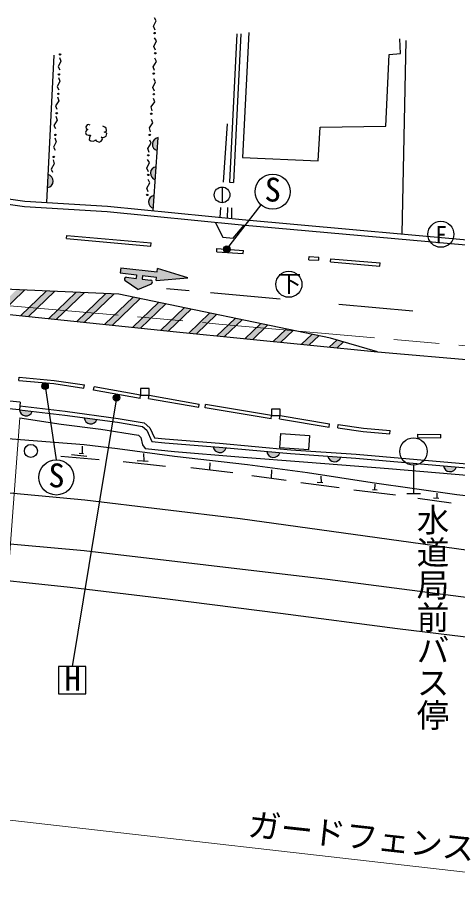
# Model space of a CAD drawing. Units: millimetres at full size, sheet at 1:1000; details may follow other scales. Extents: x 40000 to 680000, y 20000 to 380000.
# Drawn here: x 119010 to 152776, y 243066 to 311147 of the extents above; entities that cross this region are included whole.
import ezdxf
from ezdxf.enums import TextEntityAlignment as Align

# ---------------------------------------------------------------- set-up
doc = ezdxf.new("R2010")
doc.units = ezdxf.units.MM
doc.header["$LTSCALE"] = 1000
doc.linetypes.add('CHAIN', pattern=[18.5, 12, -1.5, 3.5, -1.5])
for name, color, linetype, lineweight in [('M-BGD', 7, 'Continuous', 25), ('M-BGD-EXST', 7, 'Continuous', 25), ('M-BMK', 2, 'CHAIN', 13), ('M-STR-HTXT', 7, 'Continuous', 13), ('M-STR-STRC', 7, 'Continuous', 25)]:
    doc.layers.add(name, color=color, linetype=linetype, lineweight=lineweight)
doc.layers.add('M-BMK-HTXT', color=7, linetype='Continuous')
doc.styles.add('@ＭＳ ゴシック', font='')
doc.styles.add('ＭＳ ゴシック', font='')
doc.styles.get('@ＭＳ ゴシック').set_extended_font_data('@MS Gothic')
doc.styles.get('ＭＳ ゴシック').set_extended_font_data('MS Gothic')

msp = doc.modelspace()

# ---------------------------------------------------------------- hatches: boundary and pattern name
at = {"layer": 'M-BGD'}
for points in [[(129794, 301937, 0.82183), (129728, 300948)], [(129645, 299702, 0.82183), (129579, 298713)], [(121302, 298113, 0.82183), (121351, 299103)], [(129498, 297498, 0.82183), (129433, 296510)], [(119140, 281033, 0.82183), (120124, 280919)], [(124115, 280426, 0.82183), (125097, 280292)], [(134031, 278202, 0.82183), (135019, 278119)], [(138151, 277835, 0.82183), (139138, 277746)], [(142845, 277479, 0.82183), (143833, 277413)], [(151718, 276738, 0.82183), (152706, 276653)]]:
    msp.add_hatch(color=256, dxfattribs=at).paths.add_polyline_path(points)
at = {"layer": 'M-BGD-EXST'}
for points in [[(135324, 293369, 1), (134824, 293369, 0.41421), (135074, 293119, 0.41421)], [(121359, 282846, 1), (120859, 282846, 0.41421), (121109, 282596, 0.41421)], [(126851, 281969, 1), (126351, 281969, 0.41421), (126601, 281719, 0.41421)]]:
    msp.add_hatch(color=256, dxfattribs=at).paths.add_polyline_path(points)
at = {"layer": 'M-STR-STRC'}
for points in [[(128106, 291131), (127367, 291213, 0.78564), (127268, 290939), (128247, 290285), (129278, 290718, 0.77336), (129236, 291005), (128570, 291079), (128601, 291352), (129673, 291233), (129643, 290960), (132078, 291166), (129748, 291902), (129717, 291628), (126923, 291939), (126879, 291544), (128137, 291404)], [(119542, 290224), (118919, 290251), (117091, 288500), (117677, 288439)], [(121823, 290124), (121201, 290152), (119242, 288276), (119829, 288215)], [(124105, 290025), (123483, 290052), (121393, 288052), (121980, 287990)], [(126387, 289925), (125765, 289952), (123545, 287827), (124132, 287766)], [(128402, 289570), (127867, 289681), (125696, 287603), (126283, 287541)], [(130363, 289163), (129828, 289274), (127848, 287378), (128435, 287317)], [(132324, 288756), (131789, 288867), (129999, 287154), (130586, 287092)], [(134285, 288349), (133750, 288460), (132156, 286934), (132745, 286875)], [(136246, 287942), (135711, 288053), (134318, 286719), (134907, 286661)], [(138207, 287536), (137672, 287646), (136480, 286505), (137070, 286447)], [(140168, 287129), (139633, 287240), (138642, 286291), (139232, 286233)], [(142129, 286722), (141594, 286833), (140804, 286077), (141394, 286018)], [(144024, 286252), (143523, 286395), (142967, 285863), (143556, 285804)]]:
    msp.add_hatch(color=256, dxfattribs=at).paths.add_polyline_path(points)

# ---------------------------------------------------------------- linework, layer by layer
at = {"layer": 'M-BGD'}
for p, q in [((135844, 309921), (135274, 298508)), ((136144, 309906), (135574, 298493)), ((148551, 294543), (148859, 309405)), ((121244, 296956), (121809, 308277)), ((134825, 298511), (135117, 302999)), ((129420, 296318), (129794, 301937)), ((135274, 298508), (135574, 298493)), ((134708, 298145), (134708, 296945)), ((134556, 295808), (134624, 296570)), ((135131, 295750), (135146, 296582)), ((135455, 295718), (135462, 296543)), ((122761, 294183), (122784, 294432)), ((122761, 294183), (129230, 293599)), ((122784, 294432), (129252, 293848)), ((129226, 293599), (129252, 293848)), ((134299, 293171), (134316, 293421)), ((134299, 293171), (136328, 293034)), ((134316, 293421), (136345, 293283)), ((136328, 293034), (136345, 293283)), ((141385, 292550), (141394, 292800)), ((141394, 292800), (142143, 292772)), ((142133, 292522), (142143, 292772)), ((141385, 292550), (142133, 292522)), ((143041, 292393), (143062, 292642)), ((143041, 292393), (146836, 292069)), ((143062, 292642), (146857, 292318)), ((146836, 292069), (146857, 292318)), ((119100, 283297), (119123, 283546)), ((124096, 282697), (124133, 282945)), ((124842, 282558), (124886, 282804)), ((128409, 281919), (124842, 282558)), ((128453, 282165), (124886, 282804)), ((128409, 281919), (128453, 282165)), ((129059, 281919), (129103, 282165)), ((129059, 281919), (132912, 281235)), ((129103, 282165), (132955, 281482)), ((119199, 281630), (119143, 281033)), ((132912, 281235), (132955, 281482)), ((133401, 281188), (133441, 281434)), ((138475, 280353), (133401, 281188)), ((138516, 280599), (133441, 281434)), ((138475, 280353), (138516, 280599)), ((139124, 280353), (139166, 280599)), ((139166, 280599), (142973, 279952)), ((139124, 280353), (142931, 279706)), ((142931, 279706), (142973, 279952)), ((143602, 279659), (143638, 279907)), ((147593, 279191), (147616, 279440)), ((149741, 278922), (149745, 279172)), ((149745, 279172), (151523, 279141)), ((151519, 278892), (151523, 279141)), ((149741, 278922), (151519, 278892)), ((123982, 277692), (123982, 278237)), ((122311, 277483), (125272, 277215)), ((123129, 277594), (124314, 277478)), ((123742, 277705), (124063, 277688)), ((128179, 277156), (129026, 277092)), ((128727, 277115), (128699, 277693)), ((127105, 277063), (130363, 276712)), ((132299, 276617), (135526, 276219)), ((133771, 276435), (133781, 276974)), ((138503, 275783), (138533, 276425)), ((149417, 276781), (149417, 274606)), ((136982, 275996), (139624, 275626)), ((142343, 275465), (142324, 275936)), ((140755, 275465), (143707, 275083)), ((142020, 275483), (142449, 275459)), ((146446, 274902), (146457, 275331)), ((144834, 274895), (148035, 274504)), ((146269, 274918), (146622, 274887)), ((151231, 274254), (151225, 274631)), ((149738, 274245), (152300, 273887)), ((150948, 274273), (151355, 274245))]:
    msp.add_line(p, q, dxfattribs=at)
for points in [[(129562, 310198), (129438, 310494), (129654, 310913), (129509, 311147)], [(136766, 310012), (136273, 300421), (142081, 300162), (142236, 302754), (147293, 302832), (147552, 308327), (148407, 308405), (148356, 309520)], [(129602, 308650), (129467, 308941), (129667, 309368), (129513, 309596)], [(122220, 308098), (122334, 307799), (122105, 307387), (122243, 307149)], [(129513, 307085), (129412, 307389), (129658, 307791), (129530, 308035)], [(122134, 306561), (122255, 306264), (122035, 305847), (122179, 305612)], [(129507, 305499), (129386, 305796), (129606, 306213), (129463, 306448)], [(122075, 305079), (122166, 304772), (121905, 304379), (122025, 304130)], [(129339, 303993), (129266, 304305), (129547, 304683), (129442, 304937)], [(121943, 303584), (122036, 303277), (121780, 302882), (121901, 302635)], [(129217, 302374), (129131, 302683), (129397, 303072), (129281, 303322)], [(124582, 302909), (124454, 302955), (124342, 302910), (124236, 302776), (124256, 302646), (124338, 302587), (124398, 302576), (124293, 302515), (124228, 302326), (124260, 302189), (124442, 302120), (124589, 302139), (124512, 301942), (124509, 301776), (124633, 301700), (124815, 301662), (124940, 301717), (124973, 301779), (125025, 301696), (125257, 301593), (125431, 301662), (125530, 301821), (125488, 301933), (125417, 301985), (125611, 301937), (125802, 302049), (125855, 302249), (125784, 302325), (125656, 302357), (125813, 302402), (125835, 302490), (125794, 302660), (125712, 302750), (125540, 302828)], [(121860, 301921), (121974, 301622), (121746, 301209), (121884, 300971)], [(129101, 300805), (129011, 301113), (129273, 301505), (129155, 301754)], [(75197, 300261), (86037, 299468), (96994, 298657), (117139, 296990), (119518, 296662), (125872, 296269), (136204, 295242), (157178, 293372), (164306, 292721), (171642, 292069), (183467, 291054), (197638, 289691)], [(75383, 300648), (86066, 299867), (97025, 299056), (117183, 297388), (119558, 297060), (125904, 296668), (136242, 295640), (157214, 293770), (164342, 293119), (171677, 292468), (183503, 291452), (197676, 290089)], [(129066, 299312), (128932, 299603), (129133, 300029), (128979, 300258)], [(121722, 300228), (121819, 299923), (121567, 299524), (121692, 299279)], [(129019, 297766), (128918, 298070), (129164, 298472), (129037, 298716)], [(134176, 295443), (134769, 294290), (135565, 294224), (136397, 295225)], [(119199, 281630), (104757, 282984), (92290, 283872), (78159, 284951), (66925, 285746)], [(119143, 281033), (104708, 282386), (92246, 283274), (78115, 284353), (66882, 285148)], [(119100, 283297), (121781, 283047), (124096, 282697)], [(119123, 283546), (121811, 283295), (124133, 282945)], [(119171, 281331), (122661, 280928), (126714, 280374), (128729, 280047), (129169, 279645), (129509, 278890), (130339, 278802), (134513, 278464), (139994, 277971), (144998, 277636), (151744, 277037), (159144, 276403), (163674, 276139), (167639, 275646), (172889, 274817), (177453, 274111), (183309, 273284), (184860, 273001)], [(119140, 281033), (122623, 280630), (126670, 280078), (128593, 279765), (128921, 279465), (129306, 278610), (130311, 278504), (134487, 278165), (139971, 277671), (144974, 277337), (151718, 276738), (159123, 276104), (163646, 275840), (167597, 275349), (172843, 274520), (177409, 273815), (183261, 272988), (184807, 272706)], [(119175, 280432), (122357, 279944), (125397, 279543), (128293, 279094), (128459, 278905), (128589, 278338), (128801, 278066), (131060, 277841), (135988, 277436), (141299, 277028), (147501, 276527), (157431, 275686), (162498, 275186), (167448, 274785), (173466, 273848), (178935, 273062), (184471, 272176), (184789, 271976), (185206, 270589), (188351, 270204), (192799, 269652), (193370, 268514), (193420, 267376)], [(143638, 279907), (145570, 279629), (147616, 279440)], [(143602, 279659), (145541, 279380), (147593, 279191)], [(117952, 278856), (119212, 278769), (124116, 278366), (126675, 278068), (131053, 277490), (136657, 276843), (141261, 276213), (146239, 275457), (152753, 274529), (157482, 273987), (162562, 273269), (167852, 272428), (173071, 271535), (177092, 270645), (184297, 269754), (192588, 268813)], [(66247, 277651), (82049, 277219), (94799, 276617), (107406, 275697), (124162, 274117), (136107, 272680), (153648, 270252), (165271, 268744), (178032, 267193), (189002, 265843), (199874, 264368), (211080, 262958), (223749, 261418), (235737, 259557), (245688, 258018), (256388, 256660), (265551, 255586), (284219, 253757), (300697, 252756), (315780, 251952), (330105, 251602), (347082, 251755)], [(567492, 277070), (542219, 272873), (509846, 267368), (460103, 259297), (434697, 255321), (407255, 251826), (387329, 249901), (365874, 248545), (346508, 248107), (325089, 248194), (304370, 249112), (280199, 250598), (257788, 252911), (229037, 256788), (209957, 259449), (198371, 260811), (182673, 262865), (163281, 265338), (142812, 268006), (124115, 270215), (98459, 272520), (77473, 273589), (65912, 273710)], [(148892, 274606), (149417, 274606), (149942, 274606)], [(65659, 270720), (72111, 270641), (83757, 270414), (93011, 269928), (104995, 269018), (114788, 268284), (123028, 267424), (130513, 266520), (139204, 265413), (148183, 264245), (155339, 263384), (162679, 262420), (169691, 261478), (177092, 260391)]]:
    msp.add_lwpolyline(points, dxfattribs=at)
for points in [[(128453, 282165), (129103, 282165), (129103, 282665), (128453, 282665)], [(138516, 280599), (139166, 280599), (139166, 281099), (138516, 281099)], [(139222, 279214), (141417, 279067), (141344, 277969), (139148, 278116)]]:
    msp.add_lwpolyline(points, close=True, dxfattribs=at)
for centre, radius in [((129524, 309967), 50), ((129572, 308418), 50), ((122266, 308328), 50), ((122174, 306792), 50), ((129459, 306858), 50), ((122138, 305305), 50), ((129467, 305268), 50), ((122004, 303810), 50), ((129264, 303771), 50), ((121905, 302151), 50), ((129150, 302149), 50), ((121780, 300455), 50), ((129037, 300580), 50), ((129037, 299079), 50), ((128964, 297538), 50), ((134708, 297545), 600), ((149417, 277831), 1050), ((120018, 277878), 500)]:
    msp.add_circle(centre, radius, dxfattribs=at)
for centre, start, end in [((129859, 301436), 97.36266, 255.02085), ((129710, 299201), 97.36266, 255.02085), ((121229, 298613), 278.31431, 75.9725), ((129563, 296998), 97.36266, 255.02085), ((119644, 281073), 184.57478, 342.23297), ((124619, 280456), 183.39483, 341.05302), ((134533, 278258), 186.3419, 344.00009), ((138653, 277888), 186.02494, 343.68313), ((143345, 277544), 187.34674, 345.00493), ((152220, 276793), 186.2737, 343.93189)]:
    msp.add_arc(centre, 505, start, end, dxfattribs=at)
at = {"layer": 'M-BGD-EXST'}
for p, q in [((135074, 293369), (137710, 296771)), ((121109, 282846), (121963, 277194)), ((126601, 281969), (123203, 261337)), ((124253, 261337), (122153, 261337)), ((122153, 261337), (122153, 259237)), ((124253, 259237), (124253, 261337)), ((122153, 259237), (124253, 259237))]:
    msp.add_line(p, q, dxfattribs=at)
for centre, radius in [((138599, 297787), 1350), ((151518, 294516), 1000), ((135074, 293369), 250), ((139843, 290676), 1000), ((121109, 282846), 250), ((126601, 281969), 250), ((121982, 275844), 1350)]:
    msp.add_circle(centre, radius, dxfattribs=at)
at = {"layer": 'M-BMK'}
msp.add_lwpolyline([(67583, 293406), (73246, 293021), (82860, 292175), (100759, 290617), (114766, 289342), (134463, 287627), (162677, 285138), (196720, 282014), (233683, 278630), (240425, 277980), (256253, 276557), (264809, 275801), (279729, 274463), (310823, 271589), (332500, 269493), (338076, 269017), (344664, 268512)], dxfattribs=at)
at = {"layer": 'M-STR-HTXT'}
for p, q in [((119175, 280432), (116658, 246874)), ((64382, 255666), (191441, 241200))]:
    msp.add_line(p, q, dxfattribs=at)
at = {"layer": 'M-STR-STRC'}
for p, q in [((126923, 291939), (126879, 291544)), ((126879, 291544), (128137, 291404)), ((126923, 291939), (129717, 291628)), ((128137, 291404), (128106, 291131)), ((129717, 291628), (129748, 291902)), ((132078, 291166), (129748, 291902)), ((128247, 290285), (127268, 290939)), ((127367, 291213), (128106, 291131)), ((128247, 290285), (129278, 290718)), ((128601, 291352), (128570, 291079)), ((128570, 291079), (129236, 291005)), ((128601, 291352), (129673, 291233)), ((129643, 290960), (129673, 291233)), ((129643, 290960), (132078, 291166)), ((117677, 288439), (119542, 290224)), ((119242, 288276), (121201, 290152)), ((119829, 288215), (121823, 290124)), ((121393, 288052), (123483, 290052)), ((121980, 287990), (124105, 290025)), ((130443, 290348), (132185, 290190)), ((133830, 290040), (139169, 289556)), ((123545, 287827), (125765, 289952)), ((124132, 287766), (126387, 289925)), ((125696, 287603), (127867, 289681)), ((126283, 287541), (128402, 289570)), ((127848, 287378), (129828, 289274)), ((128435, 287317), (130363, 289163)), ((129999, 287154), (131789, 288867)), ((130586, 287092), (132324, 288756)), ((143665, 289148), (149356, 288631)), ((132156, 286934), (133750, 288460)), ((132745, 286875), (134285, 288349)), ((134318, 286719), (135711, 288053)), ((134907, 286661), (136246, 287942)), ((136480, 286505), (137672, 287646)), ((137070, 286447), (138207, 287536)), ((138642, 286291), (139633, 287240)), ((139232, 286233), (140168, 287129)), ((140804, 286077), (141594, 286833)), ((141394, 286018), (142129, 286722)), ((142967, 285863), (143523, 286395)), ((143556, 285804), (144024, 286252)), ((146658, 285497), (181005, 282478))]:
    msp.add_line(p, q, dxfattribs=at)
msp.add_lwpolyline([(126769, 289908), (90908, 291475), (92653, 291097), (115905, 288624), (131204, 287028), (146658, 285497), (143049, 286531)], close=True, dxfattribs=at)
for centre, start, end in [((127351, 291064), 83.66265, 236.2813), ((129219, 290856), 292.79448, 83.66265)]:
    msp.add_arc(centre, 150, start, end, dxfattribs=at)

# ---------------------------------------------------------------- texts
at = {"layer": 'M-BGD-EXST', "style": 'ＭＳ ゴシック'}
for p in [(137944, 296495), (121327, 274551)]:
    msp.add_text('S', height=1833, rotation=358.508, dxfattribs=at).set_placement(p, align=Align.BOTTOM_LEFT)
msp.add_text('F', height=1320, dxfattribs=at).set_placement((151529, 294488), align=Align.MIDDLE_CENTER)
for s, height, p in [('下', 1320, (138991, 289689)), ('H', 1833, (122606, 258929))]:
    msp.add_text(s, height=height, dxfattribs=at).set_placement(p, align=Align.BOTTOM_LEFT)
at = {"layer": 'M-BMK-HTXT', "style": '@ＭＳ ゴシック'}
msp.add_text('水道局前バス停', height=1833, rotation=270, dxfattribs=at).set_placement((149413, 273859), align=Align.BOTTOM_LEFT)
at = {"layer": 'M-STR-HTXT', "style": 'ＭＳ ゴシック'}
msp.add_text('ガードフェンス', height=1833, rotation=353.707, dxfattribs=at).set_placement((136572, 247776), align=Align.BOTTOM_LEFT)

doc.saveas('drawing.dxf')
